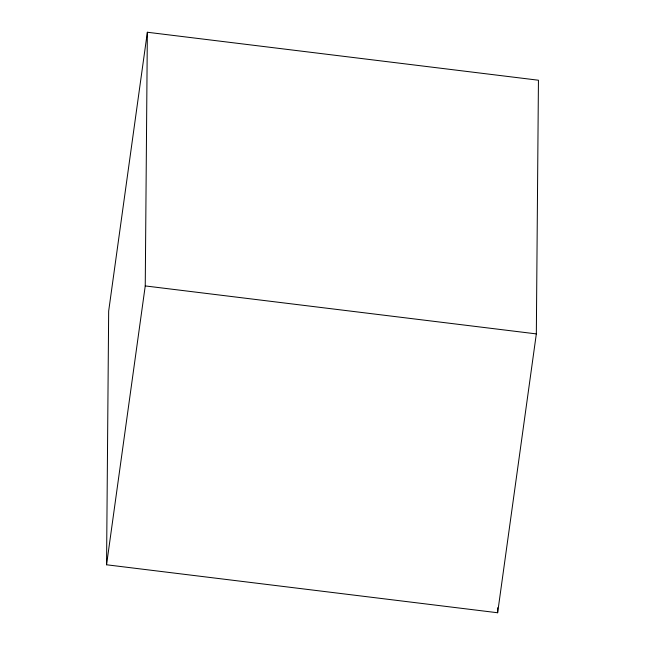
<?xml version="1.0" encoding="UTF-8"?>
<svg xmlns="http://www.w3.org/2000/svg" width="645" height="645" viewBox="0 0 645 645"><rect width="100%" height="100%" fill="white"/><g stroke="black" fill="none" stroke-linecap="round" stroke-linejoin="round"><path stroke-width="0.97" d="M106.554 564.778L108.666 311.1L147.358 32.25L538.446 80.222L536.334 333.9L497.642 612.75L106.554 564.778L145.246 285.928L147.358 32.25M497.642 612.75L497.682 607.735M145.246 285.928L536.334 333.9"/></g></svg>
